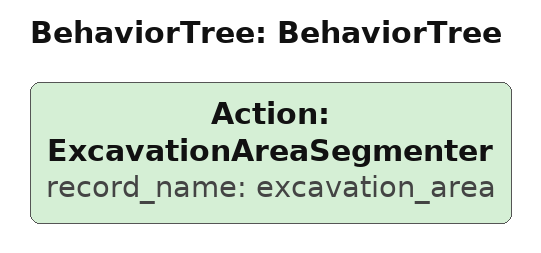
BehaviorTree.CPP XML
<?xml version="1.0"?>
<root main_tree_to_execute="BehaviorTree">
    <BehaviorTree ID="BehaviorTree">
        <Action ID="ExcavationAreaSegmenter" record_name="excavation_area"/>
    </BehaviorTree>
</root>
